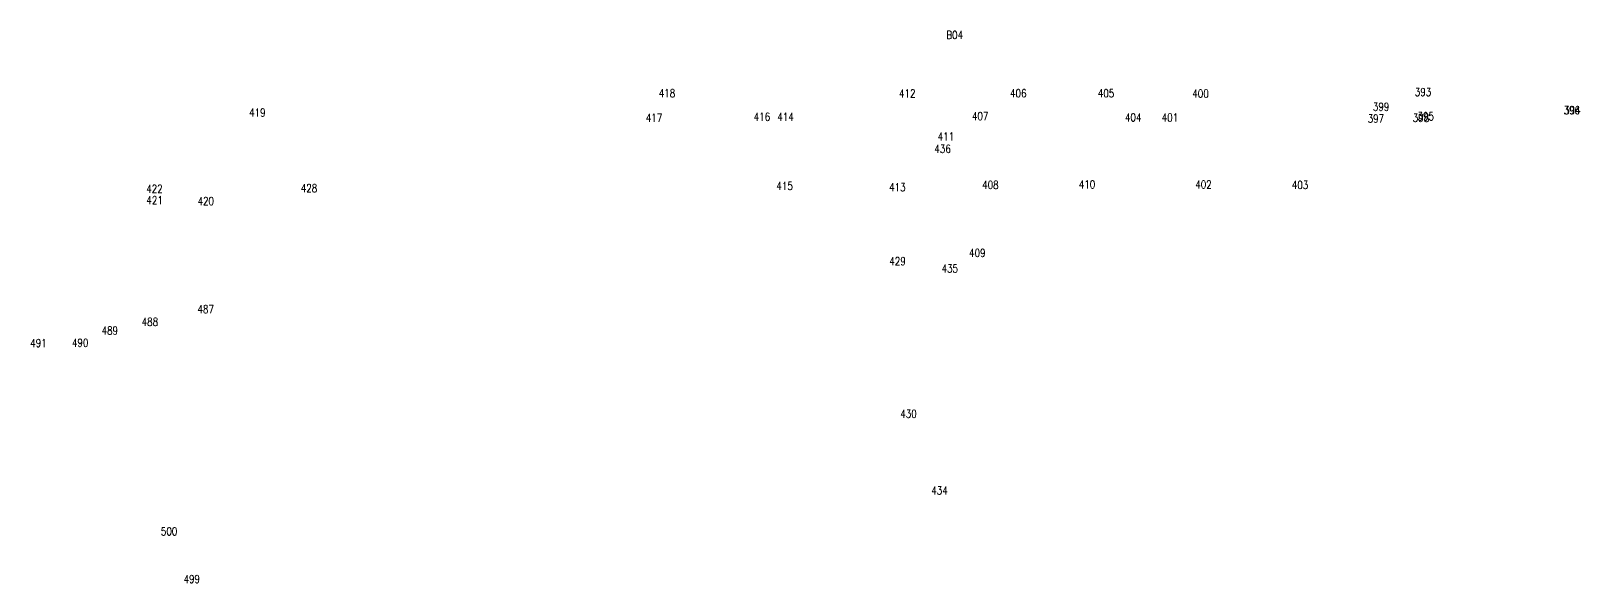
# Model space of a CAD drawing. Extents: x -992 to 2561, y -723 to 1492.
# Drawn here: x -137.9 to 55.6, y 31.5 to 100.5 of the extents above; entities that cross this region are included whole.
import ezdxf

# ---------------------------------------------------------------- set-up
doc = ezdxf.new("R2010")
doc.units = 0
doc.header["$LTSCALE"] = 0.5
doc.layers.add('ZDH', color=1, linetype='CONTINUOUS')
doc.styles.add('HZ', font='rs.shx', dxfattribs={"width": 0.8, "bigfont": 'hztxt.shx'})

msp = doc.modelspace()

# ---------------------------------------------------------------- texts
at = {"layer": 'ZDH', "linetype": 'Continuous', "style": 'HZ', "width": 0.8}
for s, p in [('B04', (-23.55, 99.54, -0.21)), ('418', (-59.48, 92.27, -0.47)), ('412', (-29.46, 92.24, -0.46)), ('406', (-15.59, 92.25, -0.45)), ('405', (-4.63, 92.25, -0.48)), ('400', (7.18, 92.21, -0.46)), ('393', (34.97, 92.41, -0.11)), ('399', (29.74, 90.57, -0.55)), ('396', (53.56, 90.13, 0.2)), ('394', (53.63, 90.13, 0.17)), ('419', (-110.66, 89.84, -0.36)), ('417', (-61.1, 89.2, -0.41)), ('416', (-47.62, 89.32, -0.38)), ('414', (-44.68, 89.3, -0.39)), ('407', (-20.36, 89.4, -0.48)), ('404', (-1.24, 89.24, -0.53)), ('401', (3.36, 89.21, -0.56)), ('397', (29.09, 89.09, -0.42)), ('398', (34.72, 89.19, -0.11)), ('395', (35.32, 89.37, 0.07)), ('411', (-24.63, 86.85, -0.5)), ('436', (-25.05, 85.31, -0.3)), ('422', (-123.52, 80.32, -0.33)), ('428', (-104.21, 80.39, 0.3)), ('415', (-44.79, 80.67, 0.2)), ('413', (-30.7, 80.51, -0.29)), ('408', (-19.08, 80.81, -0.38)), ('410', (-7, 80.86, -0.12)), ('402', (7.54, 80.85, -0.34)), ('403', (19.61, 80.79, 0.47)), ('421', (-123.5, 78.88, 0.55)), ('420', (-117.11, 78.78, 0.67)), ('429', (-30.68, 71.27, 0.29)), ('409', (-20.71, 72.3, -0.46)), ('435', (-24.15, 70.35, -0.44)), ('487', (-117.12, 65.26, 0.77)), ('488', (-124.09, 63.69, 0.51)), ('491', (-138.02, 61.04, 0.5)), ('490', (-132.8, 61.07, 0.46)), ('489', (-129.1, 62.59, 0.22)), ('430', (-29.31, 52.2, 0.64)), ('434', (-25.43, 42.61, 0)), ('500', (-121.69, 37.5, 0.53)), ('499', (-118.86, 31.54, 0.33))]:
    msp.add_text(s, height=1, dxfattribs=at).set_placement(p)

doc.saveas('drawing.dxf')
